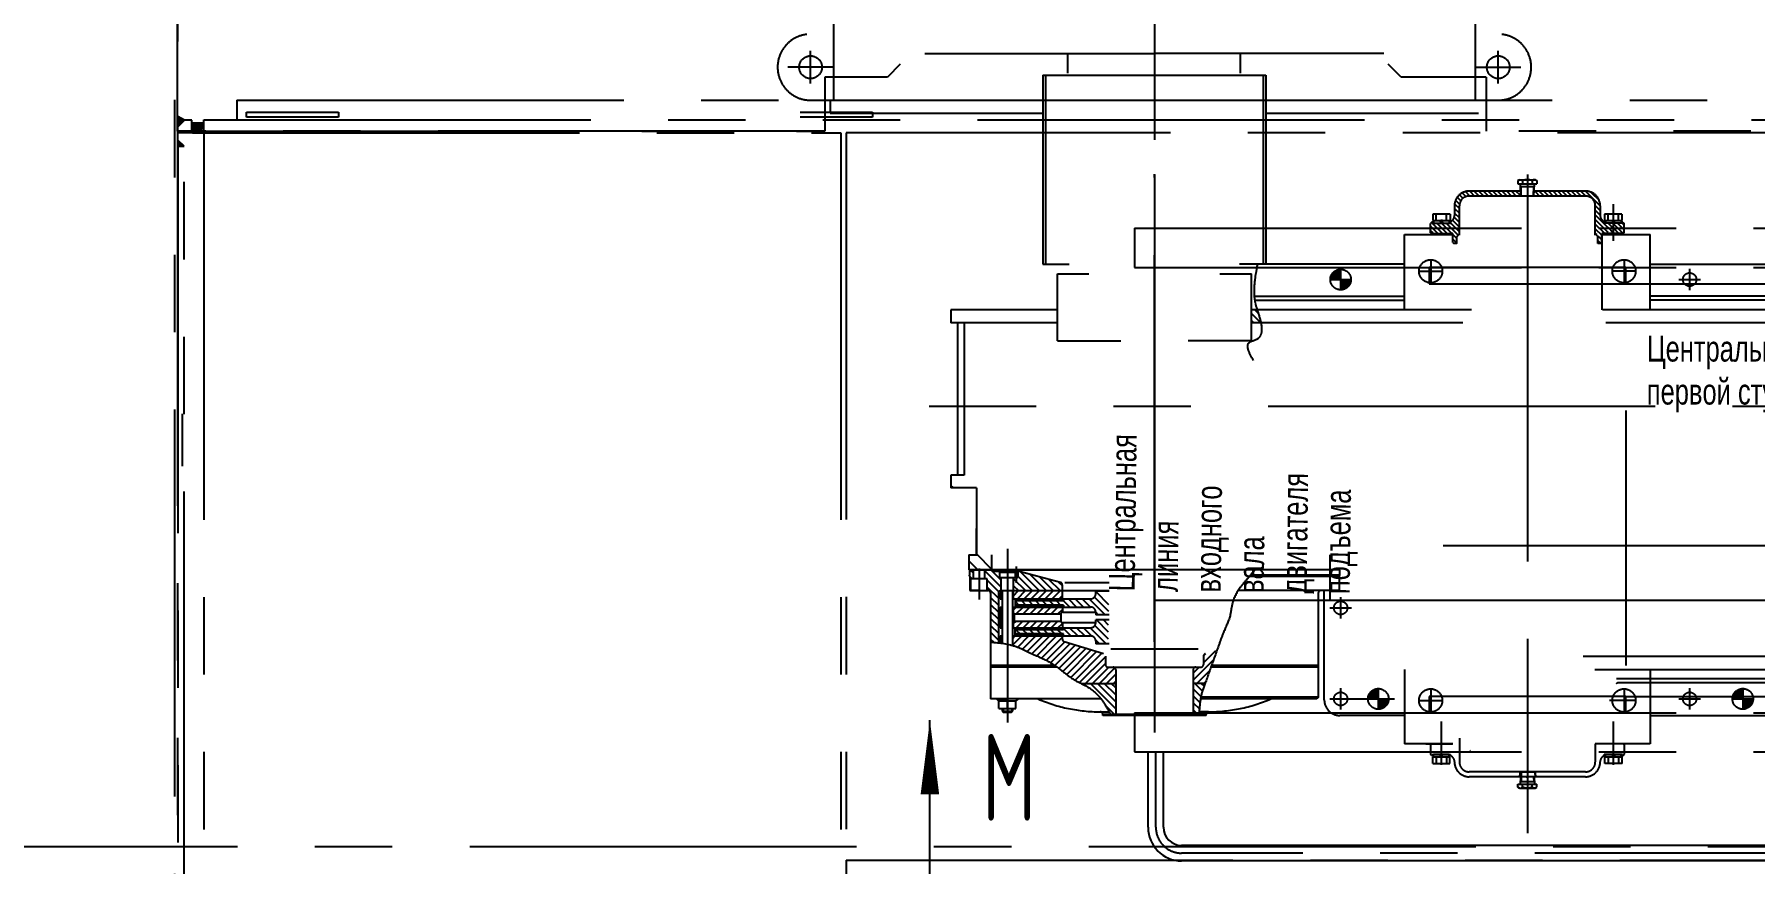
# Model space of a CAD drawing. Header units: millimetres. Extents: x 0 to 25200, y 0 to 17820.
# Drawn here: x 5097 to 8432, y 11772 to 13380 of the extents above; entities that cross this region are included whole.
import ezdxf
from ezdxf.enums import TextEntityAlignment as Align

# ---------------------------------------------------------------- set-up
doc = ezdxf.new("R2010")
doc.units = ezdxf.units.MM
doc.header["$LTSCALE"] = 600
for name, pattern in [('F', [0.75, 0.5, -0.25]), ('G', [2, 1.25, -0.25, 0.25, -0.25]), ('K', [2.5, 1.25, -0.25, 0.25, -0.25, 0.25, -0.25])]:
    doc.linetypes.add(name, pattern=pattern)
for name, color, linetype in [('01', 7, 'Continuous'), ('02', 1, 'Continuous'), ('04', 2, 'F'), ('05', 4, 'G'), ('07', 6, 'K'), ('11', 3, 'Continuous')]:
    doc.layers.add(name, color=color, linetype=linetype)
doc.styles.get("Standard").update_dxf_attribs({"font": 'isocp', "width": 0.707, "bigfont": 'intecad.shx'})
pattern_1 = [(45, (6028.463, 13453.07), (-6.73519, 6.73519), [])]
pattern_2 = [(315, (6028.463, 13453.07), (6.73519, 6.73519), [])]

msp = doc.modelspace()

# ---------------------------------------------------------------- hatches: boundary and pattern name
at = {"layer": '01'}
h = msp.add_hatch(color=256, dxfattribs=at)
h.paths.add_polyline_path([(5388.154, 13213.696), (5375.154, 13213.696), (5375.154, 13200.696)])
h.paths.add_polyline_path([(5375.154, 13220.662), (5375.154, 13213.696), (5388.154, 13213.696)])
for points in [[(5425.754, 13208.696), (5402.754, 13208.696), (5402.754, 13188.696), (5412.754, 13188.696), (5425.754, 13201.446)], [(5375.154, 13174.706), (5375.154, 13163.196), (5387.754, 13163.196)]]:
    msp.add_hatch(color=256, dxfattribs=at).paths.add_polyline_path(points)
h = msp.add_hatch(dxfattribs=at)
h.set_pattern_fill('ANGLE', color=256, style=0)
h.set_pattern_definition([(0, (-3275.3534, 1177.0934), (0, 6.985), [5.08, -1.905]), (90, (-3275.3534, 1177.0934), (-6.985, 4e-16), [5.08, -1.905])])
h.paths.add_polyline_path([(5425.754, 13201.446), (5412.754, 13188.696), (5425.754, 13188.696)])
at = {"layer": '07', "linetype": 'K'}
h = msp.add_hatch(color=6, dxfattribs=at)
h.paths.add_polyline_path([(7609.454, 12904.596), (7629.454, 12904.596), (7629.454, 12924.596, 0.41421356)])
h.paths.add_polyline_path([(7629.454, 12884.596, 0.41421356), (7649.454, 12904.596), (7629.454, 12904.596)])
h = msp.add_hatch(dxfattribs=at)
h.set_pattern_fill('ANSI31', color=6, scale=3, angle=90, style=0)
h.set_pattern_definition(pattern_2)
edge = h.paths.add_edge_path()
edge.add_line((7089.969, 12301.596), (7089.969, 12312.798))
edge.add_ellipse((7084.969, 12312.798), major_axis=(3.536, 3.536), ratio=1, start_angle=315, end_angle=389.821617)
edge.add_line((7086.278, 12317.624), (7008.974, 12338.596))
edge.add_line((7008.974, 12338.596), (7003.974, 12338.596))
edge.add_line((7003.974, 12338.596), (7003.974, 12327.616))
edge.add_line((7003.974, 12327.616), (7000.474, 12325.596))
edge.add_line((7000.474, 12325.596), (6998.742, 12326.596))
edge.add_line((6998.742, 12326.596), (6995.474, 12326.596))
edge.add_line((6995.474, 12326.596), (6995.474, 12301.596))
edge.add_line((6995.474, 12301.596), (7089.969, 12301.596))
edge = h.paths.add_edge_path()
edge.add_line((6968.474, 12326.596), (6968.474, 12338.596))
edge.add_line((6968.474, 12338.596), (6954.474, 12338.596))
edge.add_line((6954.474, 12338.596), (6954.474, 12341.596))
edge.add_line((6954.474, 12341.596), (6939.474, 12341.596))
edge.add_line((6939.474, 12341.596), (6939.474, 12324.196))
edge.add_line((6939.474, 12324.196), (6944.474, 12324.196))
edge.add_line((6944.474, 12324.196), (6944.474, 12301.596))
edge.add_line((6944.474, 12301.596), (6945.974, 12301.596))
edge.add_ellipse((6945.974, 12296.596), major_axis=(-3.536, 3.536), ratio=1, start_angle=225, end_angle=315, ccw=False)
edge.add_line((6950.974, 12296.596), (6950.974, 12201.86))
edge.add_spline(control_points=[(6950.974, 12201.86), (6955.986, 12201.412), (6960.997, 12200.963), (6965.974, 12200.406)], knot_values=[0, 0, 0, 0, 14.85522981, 14.85522981, 14.85522981, 14.85522981], degree=3, periodic=0)
edge.add_line((6965.974, 12200.406), (6965.974, 12296.596))
edge.add_ellipse((6970.974, 12296.596), major_axis=(3.536, 3.536), ratio=1, start_angle=45, end_angle=135, ccw=False)
edge.add_line((6970.974, 12301.596), (6971.474, 12301.596))
edge.add_line((6971.474, 12301.596), (6971.474, 12326.596))
edge.add_line((6971.474, 12326.596), (6968.474, 12326.596))
edge = h.paths.add_edge_path()
edge.add_ellipse((6905.474, 12328.922), major_axis=(3.536, 3.536), ratio=1, start_angle=315, end_angle=347.328064, ccw=False)
edge.add_line((6910.474, 12328.922), (6910.474, 12301.596))
edge.add_line((6910.474, 12301.596), (6912.474, 12301.596))
edge.add_line((6912.474, 12301.596), (6912.474, 12324.196))
edge.add_line((6912.474, 12324.196), (6917.474, 12324.196))
edge.add_line((6917.474, 12324.196), (6917.474, 12341.596))
edge.add_line((6917.474, 12341.596), (6910.699, 12341.596))
edge.add_line((6910.699, 12341.596), (6909.699, 12340.596))
edge.add_line((6909.699, 12340.596), (6909.699, 12331.596))
h = msp.add_hatch(dxfattribs=at)
h.set_pattern_fill('ANSI37', color=6, angle=180, style=0)
h.set_pattern_definition([(45, (6028.4627, 13453.0704), (-2.245064, 2.245064), []), (135, (6028.4627, 13453.0704), (-2.245064, -2.245064), [])])
h.paths.add_polyline_path([(7089.969, 12213.596), (7089.969, 12217.596), (6998.474, 12217.596), (6998.474, 12213.596)])
h.paths.add_polyline_path([(7089.969, 12225.596), (7089.969, 12229.596), (6998.474, 12229.596), (6998.474, 12225.596)])
h.paths.add_polyline_path([(7089.969, 12269.596), (7089.969, 12273.596), (6998.474, 12273.596), (6998.474, 12269.596)])
h.paths.add_polyline_path([(7089.969, 12281.596), (7089.969, 12285.596), (6998.474, 12285.596), (6998.474, 12281.596)])
h = msp.add_hatch(dxfattribs=at)
h.set_pattern_fill('ANSI31', color=6, scale=3, angle=180, style=0)
h.set_pattern_definition(pattern_1)
edge = h.paths.add_edge_path()
edge.add_ellipse((7089.969, 12256.596), major_axis=(-2.121, 2.121), ratio=1, start_angle=-45, end_angle=45, ccw=False)
edge.add_line((7089.969, 12259.596), (7089.969, 12269.596))
edge.add_line((7089.969, 12269.596), (6994.474, 12269.596))
edge.add_line((6994.474, 12269.596), (6994.474, 12259.424))
edge.add_ellipse((6993.474, 12256.596), major_axis=(-2.121, 2.121), ratio=1, start_angle=225, end_angle=295.528779, ccw=False)
edge.add_line((6996.474, 12256.596), (7086.969, 12256.596))
edge = h.paths.add_edge_path()
edge.add_line((7089.969, 12229.596), (7089.969, 12239.596))
edge.add_ellipse((7089.969, 12242.596), major_axis=(2.121, 2.121), ratio=1, start_angle=135, end_angle=225, ccw=False)
edge.add_line((7086.969, 12242.596), (6996.474, 12242.596))
edge.add_ellipse((6993.474, 12242.596), major_axis=(-2.121, 2.121), ratio=1, start_angle=154.471221, end_angle=225, ccw=False)
edge.add_line((6994.474, 12239.767), (6994.474, 12229.596))
edge.add_line((6994.474, 12229.596), (7089.969, 12229.596))
h.paths.add_polyline_path([(6972.474, 12269.596), (6969.474, 12269.596), (6969.474, 12229.596), (6972.474, 12229.596)])
h = msp.add_hatch(dxfattribs=at)
h.set_pattern_fill('ANSI31', color=6, scale=3, angle=90, style=0)
h.set_pattern_definition(pattern_2)
edge = h.paths.add_edge_path()
edge.add_line((7154.749, 12239.596), (7154.749, 12244.596))
edge.add_line((7154.749, 12244.596), (7179.749, 12244.596))
edge.add_line((7179.749, 12244.596), (7179.749, 12198.596))
edge.add_line((7179.749, 12198.596), (7154.749, 12198.596))
edge.add_line((7154.749, 12198.596), (7154.749, 12203.596))
edge.add_ellipse((7144.749, 12203.596), major_axis=(-7.071, 7.071), ratio=1, start_angle=225, end_angle=315)
edge.add_line((7144.749, 12213.596), (7091.969, 12213.596))
edge.add_line((7091.969, 12213.596), (7091.969, 12217.596))
edge.add_line((7091.969, 12217.596), (6998.474, 12217.596))
edge.add_line((6998.474, 12217.596), (6998.474, 12225.596))
edge.add_line((6998.474, 12225.596), (7091.969, 12225.596))
edge.add_line((7091.969, 12225.596), (7091.969, 12229.596))
edge.add_line((7091.969, 12229.596), (7144.749, 12229.596))
edge.add_ellipse((7144.749, 12239.596), major_axis=(-7.071, 7.071), ratio=1, start_angle=135, end_angle=225)
h = msp.add_hatch(dxfattribs=at)
h.set_pattern_fill('ANSI31', color=6, scale=3, angle=180, style=0)
h.set_pattern_definition(pattern_1)
edge = h.paths.add_edge_path()
edge.add_line((6972.474, 12199.606), (6972.474, 12213.596))
edge.add_line((6972.474, 12213.596), (6969.474, 12213.596))
edge.add_line((6969.474, 12213.596), (6969.474, 12199.995))
edge.add_spline(control_points=[(6969.474, 12199.995), (6970.476, 12199.871), (6971.476, 12199.741), (6972.474, 12199.606)], knot_values=[18.34368912, 18.34368912, 18.34368912, 18.34368912, 21.34498975, 21.34498975, 21.34498975, 21.34498975], degree=3, periodic=0)
edge = h.paths.add_edge_path()
edge.add_spline(control_points=[(6993.474, 12195.398), (6996.235, 12194.612), (7006.448, 12191.27), (7028.335, 12179.611), (7058.996, 12167.849), (7087.152, 12148.308), (7107.453, 12131.207), (7121.195, 12124.386), (7126.58, 12121.596)], knot_values=[42.81236283, 42.81236283, 42.81236283, 42.81236283, 51.49497002, 75.33102583, 116.66668878, 149.6828795, 177.65477913, 195.7926011, 195.7926011, 195.7926011, 195.7926011], degree=3, periodic=0)
edge.add_line((7126.58, 12121.596), (7193.474, 12121.596))
edge.add_line((7193.474, 12121.596), (7193.474, 12148.066))
edge.add_ellipse((7188.474, 12148.066), major_axis=(-3.536, 3.536), ratio=1, start_angle=225, end_angle=315)
edge.add_line((7188.474, 12153.066), (7178.474, 12153.066))
edge.add_ellipse((7178.474, 12158.066), major_axis=(-3.536, 3.536), ratio=1, start_angle=45, end_angle=135, ccw=False)
edge.add_line((7173.474, 12158.066), (7173.474, 12174.366))
edge.add_ellipse((7168.474, 12174.366), major_axis=(-3.536, 3.536), ratio=1, start_angle=225, end_angle=298.000232)
edge.add_line((7169.936, 12179.148), (7093.507, 12202.514))
edge.add_ellipse((7094.969, 12207.295), major_axis=(3.536, 3.536), ratio=1, start_angle=135, end_angle=208.000232, ccw=False)
edge.add_line((7089.969, 12207.295), (7089.969, 12213.596))
edge.add_line((7089.969, 12213.596), (6993.474, 12213.596))
edge.add_line((6993.474, 12213.596), (6993.474, 12195.398))
edge = h.paths.add_edge_path()
edge.add_spline(control_points=[(7366.726, 12121.596), (7369.821, 12130.148), (7378.038, 12153.439), (7385.524, 12174.356), (7389.699, 12186.083)], knot_values=[174.43136646, 174.43136646, 174.43136646, 174.43136646, 204.74145905, 242.91959494, 242.91959494, 242.91959494, 242.91959494], degree=3, periodic=0)
edge.add_line((7389.699, 12186.083), (7367.012, 12179.148))
edge.add_ellipse((7368.474, 12174.366), major_axis=(3.536, 3.536), ratio=1, start_angle=61.999768, end_angle=135)
edge.add_line((7363.474, 12174.366), (7363.474, 12158.066))
edge.add_ellipse((7358.474, 12158.066), major_axis=(3.536, 3.536), ratio=1, start_angle=225, end_angle=315, ccw=False)
edge.add_line((7358.474, 12153.066), (7348.474, 12153.066))
edge.add_ellipse((7348.474, 12148.066), major_axis=(3.536, 3.536), ratio=1, start_angle=45, end_angle=135)
edge.add_line((7343.474, 12148.066), (7343.474, 12121.596))
edge.add_line((7343.474, 12121.596), (7366.726, 12121.596))
h = msp.add_hatch(dxfattribs=at)
h.set_pattern_fill('ANSI31', color=6, scale=3, angle=90, style=0)
h.set_pattern_definition(pattern_2)
edge = h.paths.add_edge_path()
edge.add_line((7343.474, 12121.596), (7366.726, 12121.596))
edge.add_spline(control_points=[(7366.726, 12121.596), (7365.864, 12119.212), (7360.991, 12105.866), (7357.653, 12097.899), (7354.928, 12063.879), (7354.663, 12061.596)], knot_values=[242.91959494, 242.91959494, 242.91959494, 242.91959494, 251.36762802, 293.08646659, 301.34214109, 301.34214109, 301.34214109, 301.34214109], degree=3, periodic=0)
edge.add_line((7354.663, 12061.596), (7343.474, 12061.596))
edge.add_line((7343.474, 12061.596), (7343.474, 12121.596))
edge = h.paths.add_edge_path()
edge.add_line((7193.474, 12061.596), (7183.09, 12061.596))
edge.add_spline(control_points=[(7183.09, 12061.596), (7180.101, 12067.128), (7174.26, 12077.939), (7160.645, 12099.682), (7142.736, 12113.102), (7128.781, 12120.455), (7126.58, 12121.596)], knot_values=[195.7926011, 195.7926011, 195.7926011, 195.7926011, 214.67151347, 232.68457945, 272.34008276, 279.75239575, 279.75239575, 279.75239575, 279.75239575], degree=3, periodic=0)
edge.add_line((7126.58, 12121.596), (7193.474, 12121.596))
edge.add_line((7193.474, 12121.596), (7193.474, 12061.596))
h = msp.add_hatch(color=6, dxfattribs=at)
h.paths.add_polyline_path([(7682.454, 12091.596), (7702.454, 12091.596), (7702.454, 12111.596, 0.41421356)])
h.paths.add_polyline_path([(7702.454, 12071.596, 0.41421356), (7722.454, 12091.596), (7702.454, 12091.596)])
h = msp.add_hatch(color=6, dxfattribs=at)
h.paths.add_polyline_path([(8388.954, 12091.596), (8408.954, 12091.596), (8408.954, 12111.596, 0.41421356)])
h.paths.add_polyline_path([(8408.954, 12071.596, 0.41421356), (8428.954, 12091.596), (8408.954, 12091.596)])

# ---------------------------------------------------------------- linework, layer by layer
at = {"layer": '01'}
for p, q in [((5489.754, 13252.196), (5489.754, 13214.196)), ((5388.154, 13213.696), (5375.154, 13220.662)), ((5375.154, 13200.696), (5388.154, 13213.696)), ((5402.754, 13213.696), (5375.154, 13213.696)), ((5402.754, 13188.696), (5402.754, 13213.696)), ((5425.754, 13188.696), (5425.754, 13214.196)), ((5425.754, 13188.696), (5375.154, 13188.696)), ((5387.754, 13163.196), (5375.154, 13174.706)), ((5425.754, 13201.446), (5412.754, 13188.696)), ((5375.154, 13163.196), (5387.754, 13163.196)), ((8182.254, 12896.496), (8182.254, 12928.196)), ((8182.254, 12064.696), (8182.254, 12096.496)), ((7256.161, 11842.653), (7256.161, 11988.696)), ((7286.161, 11842.653), (7286.161, 11988.696))]:
    msp.add_line(p, q, dxfattribs=at)
at = {"layer": '01', "color": 7, "linetype": 'Continuous'}
for p, q in [((5402.754, 13208.696), (5425.754, 13208.696)), ((11137.388, 11807.653), (7321.161, 11807.653)), ((11137.388, 11777.653), (7321.161, 11777.653))]:
    msp.add_line(p, q, dxfattribs=at)
at = {"layer": '01'}
for radius in [65, 35]:
    msp.add_arc((7321.161, 11842.653), radius, 180, 270, dxfattribs=at)
at = {"layer": '02', "color": 1, "linetype": 'Continuous'}
for p, q in [((8182.254, 12896.496), (10544.254, 12896.496)), ((8182.254, 12096.496), (10544.254, 12096.496))]:
    msp.add_line(p, q, dxfattribs=at)
at = {"layer": '02'}
msp.add_line((6833.221, 11594.41), (6833.221, 12050.41), dxfattribs=at)
msp.add_lwpolyline([(6833.221, 11906.41, 36, 0, 0), (6833.221, 12050.41, 0, 0, 0)], format="xyseb", dxfattribs=at)
msp.add_spline([(5375.154, 15618.696), (4565.296, 13179.811), (4413.176, 10095.802), (3883.249, 8242.832), (1865.154, 7092.624), (1865.154, 6262.624)], degree=3, dxfattribs=at)
at = {"layer": '04', "color": 2, "linetype": 'F'}
for p, q in [((5508.754, 13229.102), (5686.754, 13229.102)), ((5508.754, 13219.102), (5508.754, 13229.102)), ((5686.754, 13219.102), (5508.754, 13219.102)), ((5686.754, 13229.102), (5686.754, 13219.102)), ((6581.754, 13229.102), (6721.754, 13229.102)), ((6721.754, 13219.102), (6581.754, 13219.102)), ((6721.754, 13229.102), (6721.754, 13219.102)), ((5383.754, 12644.102), (5383.754, 12543.102))]:
    msp.add_line(p, q, dxfattribs=at)
at = {"layer": '05', "color": 4, "linetype": 'G'}
for p, q in [((7268.454, 14982.148), (7268.454, 13175.181)), ((7268.454, 13108.049), (7268.454, 11950.499)), ((7991.754, 13103.811), (7991.754, 12853.304)), ((11839.054, 12658.596), (6831.995, 12658.596)), ((10978.035, 12388.596), (7747.873, 12388.596)), ((7991.754, 12146.111), (7991.754, 11895.504)), ((7271.161, 11842.653), (7271.161, 11988.696))]:
    msp.add_line(p, q, dxfattribs=at)
at = {"layer": '05'}
for p, q in [((3541.177, 11805.196), (8735.879, 11805.196)), ((11155.912, 11792.653), (7321.161, 11792.653))]:
    msp.add_line(p, q, dxfattribs=at)
at = {"layer": '05', "color": 4, "linetype": 'G'}
msp.add_arc((7321.161, 11842.653), 50, 180, 270, dxfattribs=at)
at = {"layer": '07', "color": 6, "linetype": 'K'}
for p, q in [((5369.154, 15652.696), (5369.154, 10966.196)), ((5374.754, 13192.186), (5374.754, 15665.186)), ((5375.154, 10966.196), (5375.154, 15652.696)), ((6646.454, 13417.471), (6646.454, 13252.196)), ((7890.454, 13417.471), (7890.454, 13252.196)), ((7268.454, 13397.935), (7268.454, 13212.707)), ((6601.954, 13284.383), (6601.954, 13347.713)), ((6823.597, 13342.873), (7268.454, 13342.873)), ((7100.462, 13304.511), (7100.462, 13342.873)), ((7713.312, 13342.873), (7268.454, 13342.873)), ((7435.286, 13304.511), (7435.286, 13342.873)), ((7934.954, 13284.383), (7934.954, 13347.713)), ((6644.296, 13316.196), (6557.995, 13316.196)), ((6775.754, 13322.186), (6750.754, 13297.186)), ((7746.754, 13297.186), (7721.754, 13322.186)), ((7892.613, 13316.196), (7978.913, 13316.196)), ((6629.754, 13297.186), (6629.754, 13192.186)), ((6750.754, 13297.186), (6629.754, 13297.186)), ((7052.454, 13300.596), (7052.454, 12934.596)), ((7052.454, 13300.596), (7484.454, 13300.596)), ((7057.454, 13300.596), (7057.454, 12934.596)), ((7479.454, 13300.596), (7479.454, 12934.596)), ((7484.454, 13300.596), (7484.454, 12934.596)), ((7911.754, 13297.186), (7746.754, 13297.186)), ((7911.754, 13297.186), (7911.754, 13192.186)), ((5489.754, 13252.196), (13826.745, 13252.196)), ((6601.954, 13252.196), (7052.454, 13252.196)), ((6639.954, 13252.196), (6639.954, 13227.196)), ((7484.454, 13252.196), (7934.954, 13252.196)), ((5425.754, 13214.196), (14328.754, 13214.196)), ((6639.954, 13227.196), (7052.454, 13227.196)), ((7484.454, 13227.196), (7896.954, 13227.196)), ((6629.754, 13192.186), (5374.754, 13192.186)), ((5374.754, 13192.186), (6629.754, 13192.186)), ((5387.754, 8743.696), (5387.754, 13188.696)), ((5403.754, 13188.696), (6660.754, 13188.696)), ((5425.754, 13188.705), (5425.754, 8743.705)), ((6660.754, 13188.696), (6660.754, 8743.696)), ((6670.754, 13189.205), (6670.754, 11779.205)), ((13299.745, 13189.205), (6670.754, 13189.205)), ((10824.754, 13192.186), (7911.754, 13192.186)), ((5375.154, 13163.196), (5375.154, 8769.196)), ((7268.474, 12202.124), (7268.474, 13108.942)), ((7991.354, 13108.251), (7991.354, 11831.285)), ((7865.027, 13072.504), (7872.198, 13065.334)), ((7871.473, 13075.039), (7880.066, 13066.446)), ((7978.187, 13075.946), (7878.604, 13075.946)), ((7879.546, 13075.946), (7889.046, 13066.446)), ((7888.527, 13075.946), (7898.027, 13066.446)), ((7897.507, 13075.946), (7907.007, 13066.446)), ((7906.487, 13075.946), (7915.987, 13066.446)), ((7915.467, 13075.946), (7924.967, 13066.446)), ((7924.448, 13075.946), (7933.948, 13066.446)), ((7933.428, 13075.946), (7942.928, 13066.446)), ((7942.408, 13075.946), (7951.908, 13066.446)), ((7951.388, 13075.946), (7960.888, 13066.446)), ((7960.369, 13075.946), (7969.869, 13066.446)), ((7969.349, 13075.946), (7975.99, 13069.305)), ((7976.154, 13098.146), (7972.904, 13096.27)), ((7972.904, 13096.27), (7972.904, 13090.146)), ((7972.904, 13090.146), (8009.804, 13090.146)), ((7976.154, 13098.146), (8006.554, 13098.146)), ((7977.754, 13090.146), (7977.754, 13089.79)), ((7978.484, 13066.446), (7977.754, 13089.79)), ((7977.899, 13085.146), (8004.809, 13085.146)), ((7979.646, 13066.446), (7979.061, 13085.146)), ((7982.129, 13096.27), (7982.129, 13090.146)), ((8000.579, 13096.27), (8000.579, 13090.146)), ((8003.063, 13066.446), (8003.647, 13085.146)), ((8004.225, 13066.446), (8004.954, 13089.79)), ((8104.104, 13075.946), (8004.522, 13075.946)), ((8004.954, 13090.146), (8004.954, 13089.79)), ((8006.554, 13098.146), (8009.804, 13096.27)), ((8006.876, 13074.34), (8014.77, 13066.446)), ((8009.804, 13096.27), (8009.804, 13090.146)), ((8014.25, 13075.946), (8023.75, 13066.446)), ((8023.23, 13075.946), (8032.73, 13066.446)), ((8032.211, 13075.946), (8041.711, 13066.446)), ((8041.191, 13075.946), (8050.691, 13066.446)), ((8050.171, 13075.946), (8059.671, 13066.446)), ((8059.151, 13075.946), (8068.651, 13066.446)), ((8068.132, 13075.946), (8077.632, 13066.446)), ((8077.112, 13075.946), (8086.612, 13066.446)), ((8086.092, 13075.946), (8095.592, 13066.446)), ((8095.072, 13075.946), (8104.578, 13066.44)), ((8104.053, 13075.946), (8132.604, 13047.394)), ((8115.342, 13073.637), (8130.295, 13058.684)), ((7850.104, 13047.446), (7850.104, 13028.696)), ((7850.104, 13042.526), (7859.604, 13033.026)), ((7850.359, 13051.251), (7859.604, 13042.006)), ((7852.263, 13058.328), (7859.886, 13050.705)), ((7855.474, 13064.097), (7862.326, 13057.245)), ((7859.604, 12990.496), (7859.604, 13047.446)), ((7859.741, 13068.81), (7866.478, 13062.073)), ((8104.104, 13066.446), (7878.604, 13066.446)), ((8004.225, 13066.446), (7978.484, 13066.446)), ((8123.098, 13047.92), (8132.604, 13038.414)), ((8123.104, 12990.496), (8123.104, 13047.446)), ((8123.104, 13038.934), (8132.607, 13029.431)), ((8132.604, 13047.446), (8132.604, 13028.696)), ((8157.826, 13050.796), (8157.834, 12979.565)), ((7806.354, 13015.996), (7803.854, 13013.496)), ((7803.854, 12995.451), (7803.854, 13013.451)), ((7803.854, 13007.954), (7813.854, 12997.954)), ((7805.073, 13015.715), (7813.854, 13006.934)), ((7809.754, 13015.996), (7806.354, 13015.996)), ((7807.154, 13015.996), (7807.154, 13013.996)), ((7807.154, 13013.996), (7842.154, 13013.996)), ((7841.615, 13031.5), (7808.085, 13031.492)), ((7808.085, 13031.492), (7808.088, 13018.992)), ((7808.088, 13018.992), (7841.618, 13019)), ((7809.753, 13018.992), (7809.754, 13013.992)), ((7809.754, 13013.992), (7824.854, 13013.996)), ((7814.079, 13006.709), (7824.854, 12995.934)), ((7814.853, 13018.994), (7814.85, 13031.494)), ((7815.775, 13013.994), (7824.854, 13004.914)), ((7824.854, 13013.996), (7821.966, 13018.995)), ((7824.753, 13013.996), (7824.854, 13013.895)), ((7824.853, 13021.093), (7824.855, 13011.9)), ((7824.853, 13018.996), (7827.741, 13013.997)), ((7824.854, 13013.895), (7835.854, 13002.895)), ((7824.854, 13004.914), (7835.773, 12993.996)), ((7833.733, 13013.996), (7835.854, 13011.875)), ((7834.853, 13018.999), (7834.85, 13031.499)), ((7835.854, 13011.875), (7856.304, 12991.425)), ((7839.953, 13019), (7839.954, 13014)), ((7841.615, 13031.5), (7841.618, 13019)), ((7841.713, 13014.996), (7859.604, 12997.105)), ((7842.154, 13016.918), (7842.154, 13013.996)), ((7845.652, 13020.038), (7859.604, 13006.085)), ((7849.333, 13025.337), (7859.604, 13015.066)), ((7850.104, 13033.546), (7859.604, 13024.046)), ((8123.104, 13029.954), (8146.854, 13006.204)), ((8123.104, 13020.973), (8146.854, 12997.223)), ((8123.104, 13011.993), (8140.101, 12994.996)), ((8140.53, 13016.928), (8140.53, 13014.012)), ((8175.53, 13014.016), (8140.53, 13014.012)), ((8141.068, 13031.517), (8141.066, 13019.017)), ((8141.066, 13019.017), (8174.596, 13019.012)), ((8174.598, 13031.512), (8141.068, 13031.517)), ((8142.731, 13019.017), (8142.73, 13014.017)), ((8146.831, 13006.227), (8147.829, 13005.229)), ((8147.829, 13005.229), (8153.043, 13000.015)), ((8147.831, 13019.016), (8147.833, 13031.516)), ((8148.025, 13014.013), (8157.831, 13004.207)), ((8157.831, 13019.014), (8154.943, 13014.015)), ((8157.004, 13014.014), (8157.83, 13013.189)), ((8157.831, 13021.111), (8157.83, 13011.919)), ((8157.83, 13014.014), (8160.718, 13019.014)), ((8172.93, 13014.012), (8157.83, 13014.014)), ((8157.83, 13013.189), (8167.828, 13003.19)), ((8165.986, 13014.013), (8167.83, 13012.169)), ((8167.83, 13012.169), (8168.606, 13011.393)), ((8167.831, 13019.013), (8167.833, 13031.513)), ((8168.854, 13011.144), (8178.854, 13001.144)), ((8172.931, 13019.012), (8172.93, 13014.012)), ((8176.354, 13015.996), (8172.93, 13015.996)), ((8173.983, 13014.996), (8178.854, 13010.125)), ((8174.598, 13031.512), (8174.596, 13019.012)), ((8175.53, 13016.016), (8175.53, 13014.016)), ((8176.354, 13015.996), (8178.854, 13013.496)), ((8178.854, 12995.496), (8178.854, 13013.496)), ((7229.754, 13004.196), (9464.754, 13004.196)), ((7229.754, 13004.196), (7229.754, 12928.196)), ((7753.354, 12991.996), (7846.854, 12991.996)), ((7753.354, 12845.596), (7753.354, 12991.996)), ((7803.854, 12998.974), (7807.832, 12994.996)), ((7803.854, 12995.496), (7805.354, 12993.996)), ((7805.354, 12993.996), (7805.354, 12991.996)), ((7805.354, 12993.996), (7846.429, 12993.996)), ((7814.079, 12997.729), (7817.812, 12993.996)), ((7824.854, 12995.934), (7826.792, 12993.996)), ((7835.854, 13002.895), (7843.753, 12994.996)), ((7846.917, 12976.109), (7846.917, 12993.608)), ((7846.917, 12976.109), (7848.529, 12974.496)), ((7846.929, 12991.82), (7854.854, 12983.895)), ((7846.929, 12982.839), (7853.823, 12975.946)), ((7854.854, 12974.496), (7848.529, 12974.496)), ((7854.854, 12974.496), (7854.854, 12987.296)), ((7856.466, 12974.096), (7856.611, 12973.951)), ((8123.104, 13003.013), (8135.779, 12990.338)), ((8123.104, 12994.033), (8125.246, 12991.891)), ((8127.799, 12989.338), (8135.779, 12981.358)), ((8127.854, 12974.496), (8127.854, 12987.296)), ((8127.854, 12980.302), (8132.211, 12975.946)), ((8134.179, 12974.496), (8127.854, 12974.496)), ((8135.779, 12976.096), (8134.179, 12974.496)), ((8177.354, 12993.996), (8135.779, 12993.996)), ((8135.779, 12976.096), (8135.779, 12993.996)), ((8135.854, 12991.996), (8229.354, 12991.996)), ((8135.854, 12991.996), (8135.854, 12845.596)), ((8146.832, 12997.246), (8147.827, 12996.25)), ((8149.827, 12994.251), (8150.082, 12993.996)), ((8153.043, 13000.015), (8157.832, 12995.226)), ((8157.831, 13004.207), (8162.024, 13000.014)), ((8157.832, 12995.226), (8159.062, 12993.996)), ((8162.024, 13000.014), (8165.827, 12996.211)), ((8165.827, 12996.211), (8167.827, 12994.211)), ((8167.827, 12994.211), (8168.042, 12993.996)), ((8167.828, 13003.19), (8168.607, 13002.412)), ((8168.854, 13002.164), (8176.022, 12994.996)), ((8178.854, 12995.496), (8177.354, 12993.996)), ((8177.354, 12993.996), (8177.354, 12991.996)), ((8229.354, 12845.596), (8229.354, 12991.996)), ((7803.954, 12941.428), (7803.954, 12899.763)), ((8178.754, 12941.428), (8178.754, 12899.763)), ((7052.454, 12934.596), (7103.474, 12934.596)), ((7080.332, 12785.533), (7080.332, 12915.533)), ((7080.332, 12915.533), (7141.474, 12915.533)), ((7229.754, 12928.196), (9464.754, 12928.196)), ((7395.474, 12915.533), (7456.616, 12915.533)), ((7479.454, 12934.596), (7433.492, 12934.596)), ((7456.616, 12785.533), (7456.616, 12915.533)), ((7753.354, 12934.596), (7468.621, 12934.596)), ((7608.622, 12904.596), (7650.286, 12904.596)), ((7629.454, 12925.428), (7629.454, 12883.763)), ((7783.122, 12920.596), (7824.786, 12920.596)), ((8182.254, 12928.196), (7801.254, 12928.196)), ((7801.254, 12928.196), (7801.254, 12896.496)), ((8199.586, 12920.596), (8157.922, 12920.596)), ((8229.354, 12934.596), (8931.387, 12934.596)), ((8285.122, 12904.596), (8326.786, 12904.596)), ((8305.954, 12925.428), (8305.954, 12883.763)), ((7462.399, 12872.096), (7753.354, 12872.096)), ((7801.254, 12896.496), (8182.254, 12896.496)), ((8899.955, 12872.096), (8229.354, 12872.096)), ((7080.332, 12845.596), (6873.854, 12845.596)), ((6873.854, 12845.596), (6873.854, 12820.596)), ((7883.367, 12845.596), (7456.616, 12845.596)), ((7474.848, 12820.596), (7456.616, 12838.827)), ((7470.654, 12838.26), (7463.318, 12845.596)), ((7463.402, 12864.396), (7753.354, 12864.396)), ((8886.837, 12845.596), (8099.367, 12845.596)), ((8899.955, 12864.396), (8229.354, 12864.396)), ((7080.332, 12820.596), (6873.854, 12820.596)), ((6886.854, 12820.596), (6886.854, 12525.596)), ((6899.854, 12820.596), (6899.854, 12525.596)), ((7461.378, 12820.596), (7456.616, 12825.357)), ((7866.336, 12820.596), (7456.616, 12820.596)), ((8893.809, 12820.596), (8116.397, 12820.596)), ((7080.332, 12785.533), (7203.384, 12785.533)), ((7456.616, 12785.533), (7333.564, 12785.533)), ((8181.979, 12650.591), (8181.979, 12156.48)), ((6899.854, 12525.596), (6873.854, 12525.596)), ((6873.854, 12525.596), (6873.854, 12500.596)), ((6878.862, 12500.596), (6873.854, 12505.603)), ((6923.254, 12500.596), (6873.854, 12500.596)), ((6923.254, 12500.596), (6923.254, 12370.596)), ((6923.053, 12421.675), (6923.053, 12370.596)), ((6983.474, 12382.296), (6983.474, 12045.696)), ((7268.474, 12383.199), (7268.474, 12026.733)), ((6908.474, 12370.596), (6925.31, 12370.596)), ((6908.474, 12370.596), (6908.474, 12341.596)), ((6908.474, 12370.596), (6908.474, 12341.596)), ((6926.025, 12341.596), (6908.474, 12359.147)), ((7214.499, 12341.596), (6908.474, 12341.596)), ((6908.474, 12341.596), (7214.499, 12341.596)), ((6910.699, 12341.596), (6909.699, 12340.596)), ((6909.699, 12341.096), (6909.699, 12331.596)), ((6928.474, 12341.596), (6910.199, 12341.596)), ((6917.474, 12324.196), (6917.474, 12341.596)), ((6952.474, 12343.431), (6925.31, 12370.596)), ((6928.474, 12344.27), (6928.474, 12284.296)), ((7397.999, 12341.596), (6928.474, 12341.596)), ((6939.474, 12324.196), (6939.474, 12341.596)), ((6952.474, 12370.596), (6952.474, 12341.596)), ((6954.474, 12338.596), (6954.474, 12341.596)), ((7008.974, 12338.596), (6954.474, 12338.596)), ((6968.474, 12338.596), (6968.474, 12326.596)), ((6996.974, 12338.596), (6996.974, 12336.596)), ((7000.474, 12348.596), (7000.474, 12316.596)), ((7003.974, 12338.596), (7003.974, 12327.616)), ((7008.974, 12338.596), (7086.278, 12317.624)), ((7628.501, 12341.596), (7322.449, 12341.596)), ((7628.474, 12341.596), (7322.449, 12341.596)), ((7608.474, 12370.825), (7608.474, 12284.296)), ((7627.249, 12341.096), (7627.249, 12331.596)), ((6910.474, 12328.922), (6910.474, 12301.596)), ((6944.474, 12324.196), (6912.474, 12324.196)), ((6912.474, 12301.596), (6912.474, 12324.196)), ((6944.474, 12301.596), (6944.474, 12324.196)), ((6998.474, 12336.596), (6968.474, 12336.596)), ((6998.474, 12326.596), (6968.474, 12326.596)), ((6971.474, 12301.596), (6971.474, 12326.596)), ((6995.474, 12301.596), (6995.474, 12326.596)), ((6998.474, 12336.596), (6998.474, 12326.596)), ((7003.974, 12327.616), (6998.474, 12327.616)), ((7000.474, 12325.596), (6998.474, 12326.75)), ((7000.474, 12325.596), (7003.974, 12327.616)), ((7089.969, 12285.596), (7089.969, 12312.798)), ((7180.974, 12316.498), (7094.969, 12316.498)), ((7626.474, 12328.922), (7452.461, 12328.922)), ((7627.249, 12331.596), (7454.684, 12331.596)), ((7626.474, 12328.922), (7626.474, 12301.596)), ((6910.474, 12301.596), (6945.974, 12301.596)), ((6928.474, 12301.596), (6913.474, 12301.596)), ((6928.474, 12301.596), (6943.474, 12301.596)), ((6950.974, 12296.596), (6950.974, 12091.596)), ((6965.974, 12296.596), (6965.974, 12200.406)), ((6973.474, 12301.596), (6969.474, 12297.596)), ((6969.474, 12297.596), (6969.474, 12285.596)), ((6969.474, 12292.702), (6972.474, 12295.702)), ((6969.474, 12285.596), (6973.474, 12285.596)), ((6970.974, 12301.596), (7180.974, 12301.596)), ((6972.474, 12300.596), (6972.474, 12285.596)), ((6973.474, 12301.596), (6973.474, 12199.467)), ((6993.474, 12301.596), (6993.474, 12195.398)), ((6993.474, 12285.596), (7089.969, 12285.596)), ((6994.474, 12301.596), (6994.474, 12285.596)), ((6994.474, 12290.761), (7005.309, 12301.596)), ((6998.474, 12285.596), (6998.474, 12269.596)), ((7091.969, 12281.596), (6998.474, 12281.596)), ((6998.474, 12281.003), (7005.882, 12273.596)), ((7091.969, 12273.596), (6998.474, 12273.596)), ((7002.779, 12285.596), (7018.779, 12301.596)), ((7011.352, 12281.596), (7019.352, 12273.596)), ((7016.249, 12285.596), (7032.249, 12301.596)), ((7024.823, 12281.596), (7032.823, 12273.596)), ((7029.72, 12285.596), (7045.72, 12301.596)), ((7038.293, 12281.596), (7046.293, 12273.596)), ((7043.19, 12285.596), (7059.19, 12301.596)), ((7051.763, 12281.596), (7059.763, 12273.596)), ((7056.66, 12285.596), (7072.66, 12301.596)), ((7065.234, 12281.596), (7073.234, 12273.596)), ((7070.131, 12285.596), (7086.131, 12301.596)), ((7078.704, 12281.596), (7086.704, 12273.596)), ((7083.601, 12285.596), (7089.969, 12291.963)), ((7089.969, 12285.596), (7089.969, 12281.596)), ((7089.969, 12273.596), (7089.969, 12259.596)), ((7091.969, 12285.596), (7091.969, 12281.596)), ((7091.969, 12285.596), (7144.749, 12285.596)), ((7091.969, 12281.801), (7104.174, 12269.596)), ((7091.969, 12273.596), (7091.969, 12269.596)), ((7101.645, 12285.596), (7117.645, 12269.596)), ((7115.115, 12285.596), (7131.115, 12269.596)), ((7128.586, 12285.596), (7144.586, 12269.596)), ((7142.056, 12285.596), (7173.056, 12254.596)), ((7152.198, 12288.924), (7179.749, 12261.373)), ((7180.974, 12300.596), (7154.736, 12300.596)), ((7154.749, 12295.596), (7154.749, 12300.596)), ((7154.749, 12299.843), (7179.749, 12274.843)), ((7626.474, 12301.596), (7430.547, 12301.596)), ((7585.974, 12296.596), (7585.974, 12094.596)), ((7597.704, 12089.596), (7597.704, 12301.596)), ((7629.454, 12288.928), (7629.454, 12247.263)), ((6969.474, 12269.596), (6969.474, 12229.596)), ((6969.474, 12269.596), (6973.474, 12269.596)), ((6972.474, 12269.596), (6972.474, 12229.596)), ((6993.474, 12269.596), (7089.969, 12269.596)), ((6993.474, 12259.596), (6993.474, 12259.596)), ((6993.474, 12239.596), (6993.474, 12239.596)), ((6994.474, 12269.596), (6994.474, 12259.424)), ((6994.474, 12239.767), (6994.474, 12229.596)), ((6996.474, 12256.596), (6996.474, 12242.596)), ((6996.474, 12256.596), (7086.969, 12256.596)), ((6996.474, 12242.596), (7086.969, 12242.596)), ((7086.969, 12256.596), (7086.969, 12242.596)), ((7089.969, 12259.596), (7089.969, 12259.596)), ((7089.969, 12259.596), (7154.749, 12259.596)), ((7089.969, 12239.596), (7089.969, 12225.596)), ((7089.969, 12239.596), (7089.969, 12239.596)), ((7089.969, 12239.596), (7154.749, 12239.596)), ((7091.969, 12269.596), (7144.749, 12269.596)), ((7180.974, 12244.596), (7154.736, 12244.596)), ((7154.749, 12259.596), (7154.749, 12254.596)), ((7154.749, 12259.432), (7159.586, 12254.596)), ((7180.974, 12254.596), (7154.749, 12254.596)), ((7154.749, 12239.596), (7154.749, 12244.596)), ((7608.622, 12268.096), (7650.286, 12268.096)), ((6969.474, 12229.596), (6973.474, 12229.596)), ((6969.474, 12213.596), (6969.474, 12199.995)), ((6969.474, 12213.596), (6973.474, 12213.596)), ((6972.474, 12199.606), (6972.474, 12213.596)), ((6993.474, 12229.596), (7089.969, 12229.596)), ((6993.474, 12213.596), (7089.969, 12213.596)), ((6998.474, 12213.596), (6998.474, 12229.596)), ((7091.969, 12225.596), (6998.474, 12225.596)), ((7091.969, 12217.596), (6998.474, 12217.596)), ((7089.969, 12207.295), (7089.969, 12217.596)), ((7091.969, 12225.596), (7091.969, 12229.596)), ((7091.969, 12229.596), (7144.749, 12229.596)), ((7091.969, 12213.596), (7091.969, 12217.596)), ((7091.969, 12213.596), (7144.749, 12213.596)), ((7169.936, 12179.148), (7093.507, 12202.514)), ((7154.749, 12203.596), (7154.749, 12198.596)), ((7180.974, 12198.596), (7154.749, 12198.596)), ((7173.474, 12174.366), (7173.474, 12158.066)), ((7352.974, 12188.269), (7183.974, 12188.269)), ((7363.474, 12174.366), (7363.474, 12158.066)), ((8641.454, 12173.596), (8099.292, 12173.596)), ((7075.495, 12156.066), (6950.974, 12156.066)), ((7079.797, 12153.066), (6950.974, 12153.066)), ((7178.474, 12153.066), (7358.474, 12153.066)), ((7193.474, 12148.066), (7193.474, 12061.596)), ((7343.474, 12148.066), (7343.474, 12061.596)), ((7585.974, 12153.066), (7378.062, 12153.066)), ((7585.974, 12156.066), (7379.105, 12156.066)), ((7753.204, 12148.596), (7753.204, 12004.596)), ((8122.19, 12148.596), (8636.583, 12148.596)), ((8229.504, 12148.596), (8229.504, 12004.596)), ((7126.58, 12121.596), (7193.474, 12121.596)), ((7366.726, 12121.596), (7343.474, 12121.596)), ((7629.454, 12112.428), (7629.454, 12070.763)), ((7702.454, 12112.428), (7702.454, 12070.763)), ((7803.954, 12109.428), (7803.954, 12067.763)), ((8568.954, 12130.295), (8164.236, 12130.295)), ((8568.954, 12122.595), (8167.425, 12122.595)), ((8178.754, 12111.096), (8178.754, 12067.763)), ((8305.954, 12112.428), (8305.954, 12070.763)), ((8408.954, 12112.428), (8408.954, 12070.763)), ((7165.137, 12091.596), (6950.974, 12091.596)), ((6966.999, 12087.463), (6962.074, 12091.596)), ((6962.074, 12091.596), (6983.474, 12091.596)), ((6999.949, 12087.463), (6966.999, 12087.463)), ((6966.999, 12072.696), (6966.999, 12087.463)), ((6966.999, 12072.696), (6999.949, 12072.696)), ((6973.474, 12072.696), (6973.474, 12067.696)), ((6974.974, 12072.696), (6974.974, 12066.196)), ((7004.874, 12091.596), (6983.474, 12091.596)), ((6983.474, 12072.696), (6983.474, 12087.463)), ((6991.974, 12072.696), (6991.974, 12066.196)), ((6993.474, 12072.696), (6993.474, 12067.696)), ((6999.949, 12087.463), (7004.874, 12091.596)), ((6999.949, 12072.696), (6999.949, 12087.463)), ((7582.974, 12091.596), (7357.878, 12091.596)), ((7585.974, 12095.111), (7358.475, 12095.111)), ((7585.974, 12094.596), (7582.974, 12091.596)), ((7608.622, 12091.596), (7733.978, 12091.596)), ((7783.122, 12088.596), (7824.786, 12088.596)), ((8182.254, 12096.496), (7801.254, 12096.496)), ((7801.254, 12096.496), (7801.254, 12064.696)), ((8199.586, 12088.596), (8150.354, 12088.596)), ((8285.122, 12091.596), (8326.786, 12091.596)), ((8388.122, 12091.596), (8429.786, 12091.596)), ((6973.474, 12067.696), (6993.474, 12067.696)), ((6973.474, 12067.696), (6975.474, 12065.696)), ((6975.474, 12065.696), (6991.474, 12065.696)), ((6991.474, 12065.696), (6993.474, 12067.696)), ((7163.474, 12066.596), (7180.382, 12066.596)), ((7368.474, 12061.596), (7168.474, 12061.596)), ((7168.474, 12061.596), (7168.474, 12061.596)), ((7168.474, 12061.596), (7168.474, 12061.596)), ((7168.474, 12059.596), (7168.474, 12061.596)), ((7368.474, 12059.596), (7168.474, 12059.596)), ((7229.754, 12064.696), (9464.754, 12064.696)), ((7229.754, 12064.696), (7229.754, 11988.696)), ((7373.474, 12066.596), (7355.14, 12066.596)), ((7368.474, 12061.596), (7368.474, 12061.596)), ((7368.474, 12059.596), (7368.474, 12061.596)), ((7753.204, 12059.596), (7627.704, 12059.596)), ((7801.254, 12064.696), (8182.254, 12064.696)), ((7824.624, 11963.473), (7824.646, 12047.587)), ((8158.084, 11963.473), (8158.063, 12047.587)), ((8229.504, 12059.596), (8568.954, 12059.596)), ((7846.854, 12004.596), (7753.204, 12004.596)), ((7794.342, 12004.596), (7814.635, 12004.596)), ((7803.854, 12002.696), (7805.354, 12004.196)), ((7805.354, 12004.196), (7805.354, 12004.596)), ((7805.354, 12004.196), (7846.429, 12004.196)), ((7859.604, 12015.396), (7859.604, 11969.576)), ((8123.104, 12004.596), (8123.104, 11969.576)), ((8229.504, 12004.596), (8123.104, 12004.596)), ((8178.854, 12002.696), (8177.354, 12004.196)), ((7229.754, 11988.696), (9464.754, 11988.696)), ((7803.854, 12002.696), (7803.854, 11984.196)), ((7805.854, 11982.196), (7803.854, 11984.196)), ((7809.529, 11982.196), (7805.854, 11982.196)), ((7806.954, 11983.996), (7842.154, 11983.996)), ((7806.954, 11981.996), (7806.954, 11983.996)), ((7807.86, 11966.542), (7807.863, 11979.042)), ((7807.863, 11979.042), (7841.393, 11979.034)), ((7809.528, 11979.042), (7809.53, 11984.042)), ((7839.73, 11984.034), (7809.53, 11984.042)), ((7813.854, 11984.328), (7814.142, 11984.041)), ((7814.628, 11979.041), (7814.625, 11966.541)), ((7824.63, 11984.038), (7821.742, 11979.039)), ((7824.628, 11979.038), (7827.516, 11984.037)), ((7834.628, 11979.036), (7834.625, 11966.536)), ((7835.654, 11984.979), (7836.638, 11983.996)), ((7839.728, 11979.034), (7839.73, 11984.034)), ((7841.39, 11966.534), (7841.393, 11979.034)), ((7842.154, 11981.493), (7842.154, 11983.996)), ((7881.342, 11990.721), (7880.342, 11991.721)), ((8140.554, 11981.493), (8140.554, 11983.996)), ((8175.754, 11983.996), (8140.554, 11983.996)), ((8141.315, 11979.034), (8174.845, 11979.042)), ((8141.319, 11966.534), (8141.315, 11979.034)), ((8142.979, 11984.034), (8173.179, 11984.042)), ((8142.98, 11979.034), (8142.979, 11984.034)), ((8148.08, 11979.036), (8148.084, 11966.536)), ((8158.08, 11979.038), (8155.192, 11984.037)), ((8158.079, 11984.038), (8160.967, 11979.039)), ((8168.08, 11979.041), (8168.084, 11966.541)), ((8173.18, 11979.042), (8173.179, 11984.042)), ((8173.18, 11982.196), (8176.854, 11982.196)), ((8174.849, 11966.542), (8174.845, 11979.042)), ((8175.754, 11981.996), (8175.754, 11983.996)), ((8176.37, 11982.196), (8178.854, 11984.496)), ((8176.854, 11982.196), (8178.854, 11984.196)), ((8178.854, 12002.696), (8178.854, 11984.496)), ((7807.86, 11966.542), (7841.39, 11966.534)), ((7850.104, 11969.196), (7850.104, 11968.916)), ((8104.104, 11950.196), (7878.604, 11950.196)), ((8104.104, 11940.696), (7878.604, 11940.696)), ((7976.654, 11948.396), (7976.414, 11940.696)), ((7976.654, 11950.196), (7976.654, 11948.396)), ((7978.121, 11938.996), (7977.742, 11926.852)), ((7978.471, 11949.421), (7978.121, 11938.996)), ((8004.212, 11949.421), (7978.471, 11949.421)), ((7979.283, 11938.996), (7979.049, 11931.496)), ((7979.633, 11949.421), (7979.283, 11938.996)), ((8003.4, 11938.996), (8003.635, 11931.496)), ((8004.562, 11938.996), (8004.942, 11926.852)), ((8006.054, 11950.196), (8006.054, 11948.396)), ((8006.054, 11949.283), (8006.562, 11948.776)), ((8006.054, 11948.396), (8006.295, 11940.696)), ((8006.685, 11948.396), (8006.926, 11940.696)), ((8174.849, 11966.542), (8141.319, 11966.534)), ((7972.892, 11926.496), (8009.792, 11926.496)), ((7972.892, 11920.372), (7972.892, 11926.496)), ((7976.142, 11918.496), (7972.892, 11920.372)), ((7976.142, 11918.496), (8006.542, 11918.496)), ((7977.742, 11926.496), (7977.742, 11926.852)), ((7977.887, 11931.496), (8004.797, 11931.496)), ((7982.117, 11920.372), (7982.117, 11926.496)), ((8000.567, 11920.372), (8000.567, 11926.496)), ((8004.942, 11926.496), (8004.942, 11926.852)), ((8006.542, 11918.496), (8009.792, 11920.372)), ((8009.792, 11920.372), (8009.792, 11926.496)), ((6670.754, 11779.205), (14217.754, 11779.205)), ((6670.754, 11779.205), (14217.754, 11779.205)), ((6670.754, 11779.205), (6670.754, 10153.205)), ((6670.754, 11779.205), (6670.754, 10153.205))]:
    msp.add_line(p, q, dxfattribs=at)
for centre, radius in [((6601.954, 13316.196), 22), ((7934.954, 13316.196), 22), ((7803.954, 12920.596), 22.5), ((8178.754, 12920.596), 22.5), ((7629.454, 12904.596), 20), ((8305.954, 12904.596), 13), ((7629.454, 12268.096), 13), ((7629.454, 12091.596), 13), ((7702.454, 12091.596), 20), ((7803.954, 12088.596), 22.5), ((8178.754, 12088.596), 22.5), ((8305.954, 12091.596), 13), ((8408.954, 12091.596), 20)]:
    msp.add_circle(centre, radius, dxfattribs=at)
for centre, radius, start, end in [((6601.954, 13316.196), 64, 96.279288, 270), ((7934.954, 13316.196), 64, 270, 83.720712), ((7878.604, 13047.446), 28.5, 90, 180), ((8104.104, 13047.446), 28.5, 0, 90), ((7878.604, 13047.446), 19, 90, 180), ((8104.104, 13047.446), 19, 0, 90), ((7837.404, 13028.696), 12.7, 281.580357, 0), ((8145.304, 13028.696), 12.7, 180, 258.306799), ((7846.429, 12993.496), 0.5, 0, 90), ((7858.054, 12987.296), 3.2, 90, 180), ((8124.654, 12987.296), 3.2, 0, 90), ((6910.199, 12341.096), 0.5, 90, 180), ((6905.474, 12328.922), 5, 0, 32.328064), ((7084.969, 12312.798), 5, 0, 74.821617), ((7631.474, 12328.922), 5, 147.671936, 180), ((6945.974, 12296.596), 5, 0, 90), ((6970.974, 12296.596), 5, 90, 180), ((7144.749, 12295.596), 10, 270, 0), ((7590.974, 12296.596), 5, 90, 180), ((6993.474, 12256.596), 3, 0, 70.528779), ((6993.474, 12242.596), 3, 289.471221, 0), ((7089.969, 12256.596), 3, 90, 180), ((7089.969, 12242.596), 3, 180, 270), ((7144.749, 12259.596), 10, 0, 90), ((7144.749, 12239.596), 10, 270, 0), ((7094.969, 12207.295), 5, 180, 253.000232), ((7144.749, 12203.596), 10, 0, 90), ((7368.474, 12174.366), 5, 106.999768, 180), ((7178.474, 12158.066), 5, 180, 270), ((7188.474, 12148.066), 5, 0, 90), ((7348.474, 12148.066), 5, 90, 180), ((7358.474, 12158.066), 5, 270, 0), ((8167.425, 12117.595), 5, 90, 135), ((7163.474, 12369.796), 303.2, 246.569945, 270), ((7373.474, 12369.796), 303.2, 270, 293.430055), ((7627.704, 12089.596), 30, 180, 270), ((7163.474, 12061.596), 5, 0, 90), ((7373.474, 12061.596), 5, 90, 180), ((7838.109, 11970.196), 12, 359.122845, 82.241503), ((8144.6, 11970.196), 12, 97.758497, 180.877155), ((7878.604, 11969.196), 28.5, 179.122845, 270), ((7878.604, 11969.196), 19, 180, 270), ((8104.104, 11969.196), 28.5, 270, 0.877155), ((8104.104, 11969.196), 19, 270, 0)]:
    msp.add_arc(centre, radius, start, end, dxfattribs=at)
for points in [[(7974.529, 13097.208), (7977.517, 13098.146), (7982.129, 13096.27)], [(8000.579, 13096.27), (7991.354, 13098.146), (7982.129, 13096.27)], [(8008.179, 13097.208), (8005.192, 13098.146), (8000.579, 13096.27)], [(7974.517, 11919.434), (7977.504, 11918.496), (7982.117, 11920.372)], [(8000.567, 11920.372), (7991.342, 11918.496), (7982.117, 11920.372)], [(8008.167, 11919.434), (8005.179, 11918.496), (8000.567, 11920.372)]]:
    msp.add_spline(points, degree=3, dxfattribs=at)
at = {"layer": '07', "color": 6, "linetype": 'K', "end_tangent": (0.23780182, 0.9713137)}
msp.add_spline([(7460.486, 12747.596), (7452.148, 12782.463), (7469.259, 12790.478), (7470.341, 12839.235), (7464.459, 12859.007), (7468.621, 12934.596)], degree=3, dxfattribs=at)
at = {"layer": '07', "color": 6, "linetype": 'K'}
for points, knots in [([(7462.834, 12341.596), (7458.195, 12335.865), (7448.941, 12324.433), (7430.974, 12304.731), (7418.41, 12279.858), (7415.801, 12248.386), (7403.048, 12223.847), (7390.84, 12189.177), (7378.644, 12155.202), (7362.723, 12110), (7357.653, 12097.899), (7354.928, 12063.879), (7354.663, 12061.596)], [0, 0, 0, 0, 22.10967404, 44.11001205, 80.02291383, 102.95572184, 137.74720759, 161.81864373, 212.60950236, 251.36762802, 293.08646659, 301.34214109, 301.34214109, 301.34214109, 301.34214109]), ([(6950.974, 12201.86), (6968.347, 12200.305), (6993.76, 12198.029), (7028.335, 12179.611), (7058.996, 12167.849), (7087.152, 12148.308), (7109.355, 12129.605), (7137.745, 12116.842), (7160.645, 12099.682), (7174.26, 12077.939), (7180.101, 12067.128), (7183.09, 12061.596)], [0, 0, 0, 0, 51.49497002, 75.33102583, 116.66668878, 149.6828795, 177.65477913, 203.20491409, 242.86041741, 260.87348339, 279.75239575, 279.75239575, 279.75239575, 279.75239575])]:
    msp.add_open_spline(points, degree=3, knots=knots, dxfattribs=at)
msp.add_solid([(7989.001, 11937.973), (7994.441, 11940.696), (7988.412, 11939.884)], dxfattribs=at)
at = {"layer": '11'}
msp.add_line((7268.454, 12282.765), (11457.454, 12282.765), dxfattribs=at)

# ---------------------------------------------------------------- texts
at = {"layer": '01', "insert": (8222.9, 12795.591), "char_height": 50, "attachment_point": 1}
msp.add_mtext('{\\fArial|b0|i0|c204|p34;\\C3;Центральная линия редуктора\\Pпервой ступени}', dxfattribs=at)
at = {"layer": '01', "insert": (7180.127, 12300.486), "char_height": 50, "width": 3.51999, "attachment_point": 1, "rotation": 89.271392}
msp.add_mtext('{\\fArial|b0|i0|c204|p34;\\C3;Центральная линия входного вала\\Pдвигателя подъема}', dxfattribs=at)
at = {"layer": '11', "width": 0.707}
msp.add_text('M', height=168, dxfattribs=at).set_placement((6934.797, 11805.196), align=Align.BOTTOM_LEFT)

doc.saveas('drawing.dxf')
